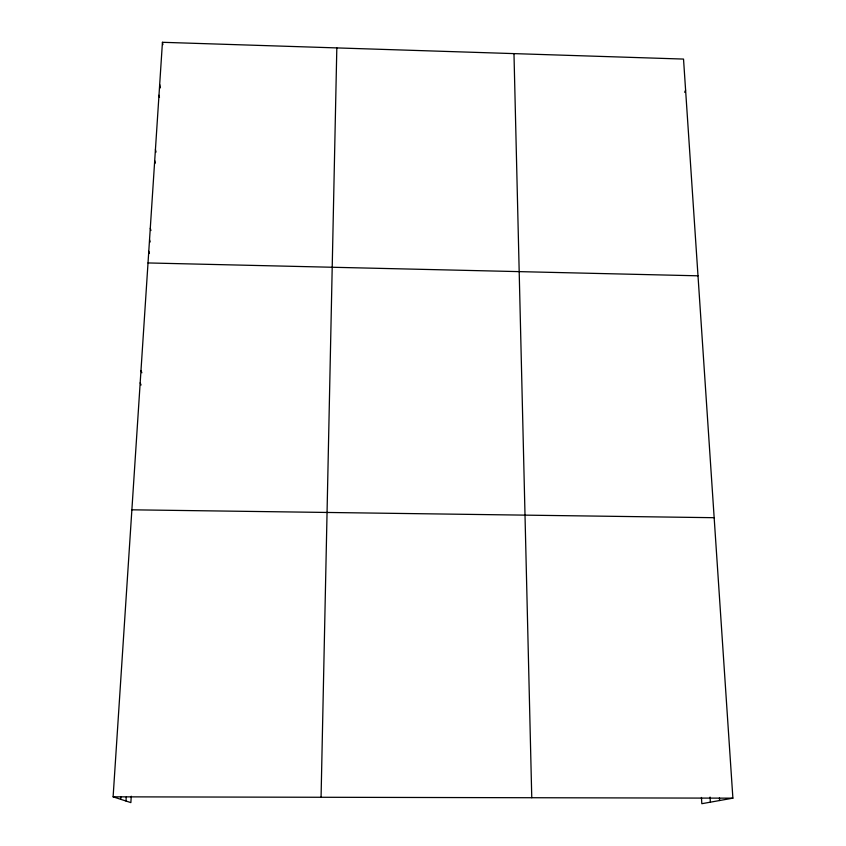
<?xml version="1.0" encoding="UTF-8"?>
<svg xmlns="http://www.w3.org/2000/svg" width="846" height="846" viewBox="0 0 846 846"><rect width="100%" height="100%" fill="white"/><g stroke="black" fill="none" stroke-linecap="round" stroke-linejoin="round"><path stroke-width="1.27" d="M321.068 797.27L336.824 47.915M125.98 801.014L126.234 797.101M131.257 796.223L130.866 802.611L113.11 796.826L162.443 42.3L683.526 59.072L732.89 798.159L701.82 803.7L701.44 797.461M120.703 799.301L120.862 796.847M684.636 92.277L685.598 90.131M113.11 796.826L732.89 798.159M131.881 509.81L714.161 517.699M148.018 262.947L698.003 275.807M140.182 382.815L141.06 385.025M140.986 370.516L141.864 372.779M148.769 251.325L149.435 253.504M149.531 239.778L150.186 241.988M150.281 228.283L150.926 230.524M154.702 160.666L155.326 163.109M155.421 149.615L156.045 152.09M158.974 95.238L159.471 97.417M159.683 84.537L160.423 87.847M162.443 42.3L162.918 44.605M719.449 797.915L719.608 800.528M710.058 797.069L710.376 802.177M513.977 53.615L531.764 797.725"/></g></svg>
